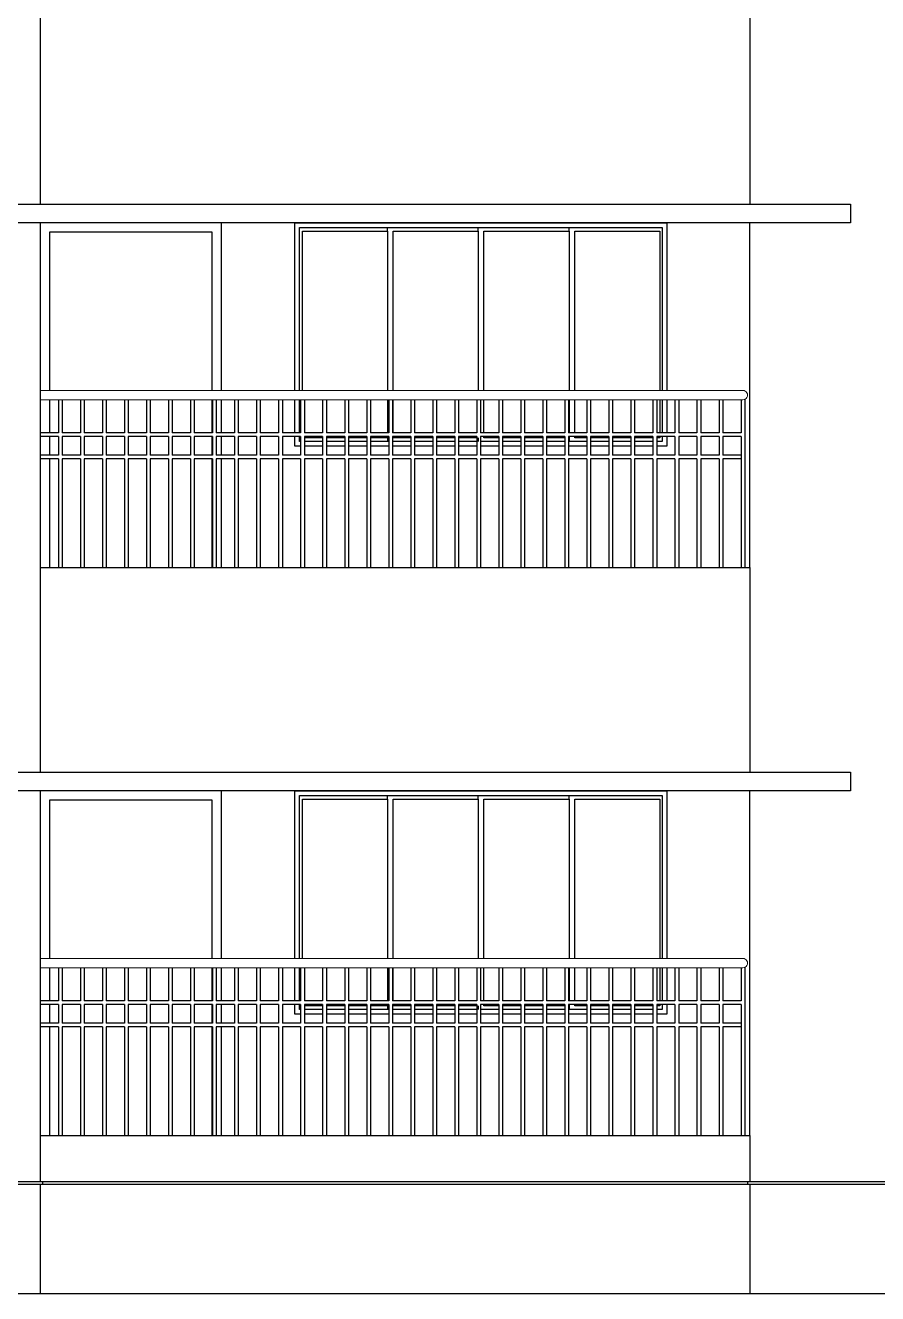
# Model space of a CAD drawing. Header units: metres. Extents: x -1441 to -394, y -133 to 518.
# Drawn here: x -1138.11 to -1133.54, y 140.12 to 146.93 of the extents above; entities that cross this region are included whole.
import ezdxf

# ---------------------------------------------------------------- set-up
doc = ezdxf.new("R2010")
doc.units = ezdxf.units.M
doc.header["$LTSCALE"] = 25.4
doc.linetypes.add('ACAD_ISO02W100', pattern=[15, 12, -3])
doc.layers.get('0').update_dxf_attribs({"linetype": 'CONTINUOUS'})
doc.layers.add('Railing', color=7, linetype='CONTINUOUS')

msp = doc.modelspace()

# ---------------------------------------------------------------- linework, layer by layer
at = {"color": 7, "linetype": 'Continuous'}
for p, q in [((-1138.0329, 148.918), (-1138.0329, 145.968)), ((-1134.2229, 147.068), (-1134.2229, 145.968)), ((-1138.0329, 145.868), (-1138.0329, 142.918)), ((-1134.2229, 144.018), (-1134.2229, 145.868)), ((-1138.0329, 144.018), (-1134.2229, 144.018)), ((-1134.2229, 144.018), (-1134.2229, 142.918)), ((-1138.0329, 142.818), (-1138.0329, 140.718)), ((-1134.2229, 140.968), (-1134.2229, 142.818)), ((-1138.0329, 140.968), (-1134.2229, 140.968)), ((-1134.2229, 140.968), (-1134.2229, 140.718)), ((-1130.4129, 140.718), (-1151.2829, 140.718)), ((-1130.4129, 140.7047), (-1142.3524, 140.7047)), ((-1138.0329, 140.7047), (-1138.0329, 140.118)), ((-1138.0196, 140.718), (-1138.0196, 140.7047)), ((-1138.0196, 140.718), (-1138.0196, 140.7047)), ((-1134.2362, 140.718), (-1134.2362, 140.7047)), ((-1134.2229, 140.7047), (-1134.2229, 140.118))]:
    msp.add_line(p, q, dxfattribs=at)
at = {"color": 38, "linetype": 'Continuous'}
for p, q in [((-1136.1689, 145.8236), (-1136.1689, 145.843)), ((-1135.6818, 145.8236), (-1135.6818, 145.843)), ((-1135.1942, 145.8236), (-1135.1942, 145.843)), ((-1136.1689, 144.7142), (-1136.1689, 144.693)), ((-1135.6818, 144.7142), (-1135.6818, 144.693)), ((-1135.1942, 144.7142), (-1135.1942, 144.693)), ((-1136.1689, 142.7736), (-1136.1689, 142.793)), ((-1135.6818, 142.7736), (-1135.6818, 142.793)), ((-1135.1942, 142.7736), (-1135.1942, 142.793)), ((-1136.1689, 141.6642), (-1136.1689, 141.643)), ((-1135.6818, 141.6642), (-1135.6818, 141.643)), ((-1135.1942, 141.6642), (-1135.1942, 141.643))]:
    msp.add_line(p, q, dxfattribs=at)
at = {"color": 8, "linetype": 'ACAD_ISO02W100', "lineweight": 9, "ltscale": 0.0003}
msp.add_line((-1142.3524, 140.718), (-1138.0329, 140.718), dxfattribs=at)
at = {"color": 7}
msp.add_line((-1152.0279, 140.118), (-1127.16, 140.118), dxfattribs=at)
at = {"color": 7, "linetype": 'Continuous'}
for points in [[(-1138.3329, 145.868), (-1138.3329, 145.968), (-1133.6842, 145.968), (-1133.6842, 145.868), (-1138.3329, 145.868)], [(-1138.3329, 142.818), (-1138.3329, 142.918), (-1133.6842, 142.918), (-1133.6842, 142.818), (-1138.3329, 142.818)]]:
    msp.add_lwpolyline(points, dxfattribs=at)
at = {"color": 8, "linetype": 'Continuous'}
for points in [[(-1137.0603, 144.968), (-1137.0603, 145.868), (-1138.0329, 145.868), (-1138.0329, 144.018)], [(-1137.1103, 144.968), (-1137.1103, 145.818), (-1137.9829, 145.818), (-1137.9829, 144.968)], [(-1137.9829, 144.918), (-1137.9829, 144.7409)], [(-1137.1103, 144.7409), (-1137.1103, 144.918)], [(-1137.0603, 144.7409), (-1137.0603, 144.918)], [(-1137.9829, 144.7209), (-1137.9829, 144.6212)], [(-1137.1103, 144.6212), (-1137.1103, 144.7209)], [(-1137.0603, 144.6212), (-1137.0603, 144.7209)], [(-1137.9829, 144.6012), (-1137.9829, 144.018)], [(-1137.1103, 144.018), (-1137.1103, 144.6012)], [(-1137.0603, 144.018), (-1137.0603, 144.6012)], [(-1137.0603, 141.918), (-1137.0603, 142.818), (-1138.0329, 142.818), (-1138.0329, 140.968)], [(-1137.1103, 141.918), (-1137.1103, 142.768), (-1137.9829, 142.768), (-1137.9829, 141.918)], [(-1137.9829, 141.868), (-1137.9829, 141.6909)], [(-1137.1103, 141.6909), (-1137.1103, 141.868)], [(-1137.0603, 141.6909), (-1137.0603, 141.868)], [(-1137.9829, 141.6709), (-1137.9829, 141.5712)], [(-1137.1103, 141.5712), (-1137.1103, 141.6709)], [(-1137.0603, 141.5712), (-1137.0603, 141.6709)], [(-1137.9829, 141.5512), (-1137.9829, 140.968)], [(-1137.1103, 140.968), (-1137.1103, 141.5512)], [(-1137.0603, 140.968), (-1137.0603, 141.5512)]]:
    msp.add_lwpolyline(points, dxfattribs=at)
at = {"color": 38, "linetype": 'Continuous'}
for points in [[(-1136.6656, 144.968), (-1136.6656, 145.868), (-1134.67, 145.868), (-1134.67, 144.968)], [(-1136.6406, 144.968), (-1136.6406, 145.843), (-1134.695, 145.843), (-1134.695, 144.968)], [(-1136.6656, 144.7409), (-1136.6656, 144.918)], [(-1136.6406, 144.7409), (-1136.6406, 144.918)], [(-1134.695, 144.918), (-1134.695, 144.7409)], [(-1134.67, 144.918), (-1134.67, 144.7409)], [(-1136.6347, 144.668), (-1136.6656, 144.668), (-1136.6656, 144.7209)], [(-1136.6347, 144.693), (-1136.6406, 144.693), (-1136.6406, 144.7209)], [(-1134.67, 144.7209), (-1134.67, 144.668), (-1134.7238, 144.668)], [(-1134.695, 144.7209), (-1134.695, 144.693), (-1134.7238, 144.693)], [(-1136.5165, 144.693), (-1136.6147, 144.693)], [(-1136.5165, 144.668), (-1136.6147, 144.668)], [(-1136.3983, 144.693), (-1136.4965, 144.693)], [(-1136.3983, 144.668), (-1136.4965, 144.668)], [(-1136.2802, 144.693), (-1136.3783, 144.693)], [(-1136.2802, 144.668), (-1136.3783, 144.668)], [(-1136.162, 144.693), (-1136.2602, 144.693)], [(-1136.162, 144.668), (-1136.2602, 144.668)], [(-1136.0438, 144.693), (-1136.142, 144.693)], [(-1136.0438, 144.668), (-1136.142, 144.668)], [(-1135.9256, 144.693), (-1136.0238, 144.693)], [(-1135.9256, 144.668), (-1136.0238, 144.668)], [(-1135.8074, 144.693), (-1135.9056, 144.693)], [(-1135.8074, 144.668), (-1135.9056, 144.668)], [(-1135.6892, 144.693), (-1135.7874, 144.693)], [(-1135.6892, 144.668), (-1135.7874, 144.668)], [(-1135.571, 144.693), (-1135.6692, 144.693)], [(-1135.571, 144.668), (-1135.6692, 144.668)], [(-1135.4529, 144.693), (-1135.551, 144.693)], [(-1135.4529, 144.668), (-1135.551, 144.668)], [(-1135.3347, 144.693), (-1135.4329, 144.693)], [(-1135.3347, 144.668), (-1135.4329, 144.668)], [(-1135.2165, 144.693), (-1135.3147, 144.693)], [(-1135.2165, 144.668), (-1135.3147, 144.668)], [(-1135.0983, 144.693), (-1135.1965, 144.693)], [(-1135.0983, 144.668), (-1135.1965, 144.668)], [(-1134.9801, 144.693), (-1135.0783, 144.693)], [(-1134.9801, 144.668), (-1135.0783, 144.668)], [(-1134.8619, 144.693), (-1134.9601, 144.693)], [(-1134.8619, 144.668), (-1134.9601, 144.668)], [(-1134.7438, 144.693), (-1134.8419, 144.693)], [(-1134.7438, 144.668), (-1134.8419, 144.668)], [(-1136.6656, 141.918), (-1136.6656, 142.818), (-1134.67, 142.818), (-1134.67, 141.918)], [(-1136.6406, 141.918), (-1136.6406, 142.793), (-1134.695, 142.793), (-1134.695, 141.918)], [(-1136.6656, 141.6909), (-1136.6656, 141.868)], [(-1136.6406, 141.6909), (-1136.6406, 141.868)], [(-1134.695, 141.868), (-1134.695, 141.6909)], [(-1134.67, 141.868), (-1134.67, 141.6909)], [(-1136.6347, 141.618), (-1136.6656, 141.618), (-1136.6656, 141.6709)], [(-1136.6347, 141.643), (-1136.6406, 141.643), (-1136.6406, 141.6709)], [(-1134.67, 141.6709), (-1134.67, 141.618), (-1134.7238, 141.618)], [(-1134.695, 141.6709), (-1134.695, 141.643), (-1134.7238, 141.643)], [(-1136.5165, 141.643), (-1136.6147, 141.643)], [(-1136.5165, 141.618), (-1136.6147, 141.618)], [(-1136.3983, 141.643), (-1136.4965, 141.643)], [(-1136.3983, 141.618), (-1136.4965, 141.618)], [(-1136.2802, 141.643), (-1136.3783, 141.643)], [(-1136.2802, 141.618), (-1136.3783, 141.618)], [(-1136.162, 141.643), (-1136.2602, 141.643)], [(-1136.162, 141.618), (-1136.2602, 141.618)], [(-1136.0438, 141.643), (-1136.142, 141.643)], [(-1136.0438, 141.618), (-1136.142, 141.618)], [(-1135.9256, 141.643), (-1136.0238, 141.643)], [(-1135.9256, 141.618), (-1136.0238, 141.618)], [(-1135.8074, 141.643), (-1135.9056, 141.643)], [(-1135.8074, 141.618), (-1135.9056, 141.618)], [(-1135.6892, 141.643), (-1135.7874, 141.643)], [(-1135.6892, 141.618), (-1135.7874, 141.618)], [(-1135.571, 141.643), (-1135.6692, 141.643)], [(-1135.571, 141.618), (-1135.6692, 141.618)], [(-1135.4529, 141.643), (-1135.551, 141.643)], [(-1135.4529, 141.618), (-1135.551, 141.618)], [(-1135.3347, 141.643), (-1135.4329, 141.643)], [(-1135.3347, 141.618), (-1135.4329, 141.618)], [(-1135.2165, 141.643), (-1135.3147, 141.643)], [(-1135.2165, 141.618), (-1135.3147, 141.618)], [(-1135.0983, 141.643), (-1135.1965, 141.643)], [(-1135.0983, 141.618), (-1135.1965, 141.618)], [(-1134.9801, 141.643), (-1135.0783, 141.643)], [(-1134.9801, 141.618), (-1135.0783, 141.618)], [(-1134.8619, 141.643), (-1134.9601, 141.643)], [(-1134.8619, 141.618), (-1134.9601, 141.618)], [(-1134.7438, 141.643), (-1134.8419, 141.643)], [(-1134.7438, 141.618), (-1134.8419, 141.618)]]:
    msp.add_lwpolyline(points, dxfattribs=at)
at = {"color": 144, "linetype": 'Continuous'}
for points in [[(-1136.6255, 144.968), (-1136.6255, 145.8236), (-1136.1689, 145.8236), (-1136.1689, 144.968)], [(-1136.1384, 144.968), (-1136.1384, 145.8236), (-1135.6818, 145.8236), (-1135.6818, 144.968)], [(-1135.6509, 144.968), (-1135.6509, 145.8236), (-1135.1942, 145.8236), (-1135.1942, 144.968)], [(-1135.1633, 144.968), (-1135.1633, 145.8236), (-1134.7066, 145.8236), (-1134.7066, 144.968)], [(-1136.1689, 144.918), (-1136.1689, 144.7409)], [(-1136.1384, 144.7409), (-1136.1384, 144.918)], [(-1135.6509, 144.7409), (-1135.6509, 144.918)], [(-1135.1942, 144.918), (-1135.1942, 144.7409)], [(-1135.1633, 144.7409), (-1135.1633, 144.918)], [(-1134.7066, 144.918), (-1134.7066, 144.7409)], [(-1136.1689, 144.7209), (-1136.1689, 144.7142), (-1136.2602, 144.7142)], [(-1136.0438, 144.7142), (-1136.1384, 144.7142), (-1136.1384, 144.7209)], [(-1135.571, 144.7142), (-1135.6509, 144.7142), (-1135.6509, 144.7209)], [(-1135.1942, 144.7209), (-1135.1942, 144.7142), (-1135.1965, 144.7142)], [(-1135.0983, 144.7142), (-1135.1633, 144.7142), (-1135.1633, 144.7209)], [(-1134.7066, 144.7209), (-1134.7066, 144.7142), (-1134.7238, 144.7142)], [(-1136.5165, 144.7142), (-1136.6147, 144.7142)], [(-1136.3983, 144.7142), (-1136.4965, 144.7142)], [(-1136.2802, 144.7142), (-1136.3783, 144.7142)], [(-1135.9256, 144.7142), (-1136.0238, 144.7142)], [(-1135.8074, 144.7142), (-1135.9056, 144.7142)], [(-1135.6892, 144.7142), (-1135.7874, 144.7142)], [(-1135.4529, 144.7142), (-1135.551, 144.7142)], [(-1135.3347, 144.7142), (-1135.4329, 144.7142)], [(-1135.2165, 144.7142), (-1135.3147, 144.7142)], [(-1134.9801, 144.7142), (-1135.0783, 144.7142)], [(-1134.8619, 144.7142), (-1134.9601, 144.7142)], [(-1134.7438, 144.7142), (-1134.8419, 144.7142)], [(-1136.6255, 141.918), (-1136.6255, 142.7736), (-1136.1689, 142.7736), (-1136.1689, 141.918)], [(-1136.1384, 141.918), (-1136.1384, 142.7736), (-1135.6818, 142.7736), (-1135.6818, 141.918)], [(-1135.6509, 141.918), (-1135.6509, 142.7736), (-1135.1942, 142.7736), (-1135.1942, 141.918)], [(-1135.1633, 141.918), (-1135.1633, 142.7736), (-1134.7066, 142.7736), (-1134.7066, 141.918)], [(-1136.1689, 141.868), (-1136.1689, 141.6909)], [(-1136.1384, 141.6909), (-1136.1384, 141.868)], [(-1135.6509, 141.6909), (-1135.6509, 141.868)], [(-1135.1942, 141.868), (-1135.1942, 141.6909)], [(-1135.1633, 141.6909), (-1135.1633, 141.868)], [(-1134.7066, 141.868), (-1134.7066, 141.6909)], [(-1136.5165, 141.6642), (-1136.6147, 141.6642)], [(-1136.3983, 141.6642), (-1136.4965, 141.6642)], [(-1136.2802, 141.6642), (-1136.3783, 141.6642)], [(-1136.1689, 141.6709), (-1136.1689, 141.6642), (-1136.2602, 141.6642)], [(-1136.0438, 141.6642), (-1136.1384, 141.6642), (-1136.1384, 141.6709)], [(-1135.9256, 141.6642), (-1136.0238, 141.6642)], [(-1135.8074, 141.6642), (-1135.9056, 141.6642)], [(-1135.6892, 141.6642), (-1135.7874, 141.6642)], [(-1135.571, 141.6642), (-1135.6509, 141.6642), (-1135.6509, 141.6709)], [(-1135.4529, 141.6642), (-1135.551, 141.6642)], [(-1135.3347, 141.6642), (-1135.4329, 141.6642)], [(-1135.2165, 141.6642), (-1135.3147, 141.6642)], [(-1135.1942, 141.6709), (-1135.1942, 141.6642), (-1135.1965, 141.6642)], [(-1135.0983, 141.6642), (-1135.1633, 141.6642), (-1135.1633, 141.6709)], [(-1134.9801, 141.6642), (-1135.0783, 141.6642)], [(-1134.8619, 141.6642), (-1134.9601, 141.6642)], [(-1134.7438, 141.6642), (-1134.8419, 141.6642)], [(-1134.7066, 141.6709), (-1134.7066, 141.6642), (-1134.7238, 141.6642)]]:
    msp.add_lwpolyline(points, dxfattribs=at)
at = {"layer": 'Railing', "color": 8, "lineweight": 13}
for p, q in [((-1134.261, 144.968), (-1138.0329, 144.968)), ((-1134.261, 144.918), (-1138.0329, 144.918)), ((-1134.261, 141.918), (-1138.0329, 141.918)), ((-1134.261, 141.868), (-1138.0329, 141.868))]:
    msp.add_line(p, q, dxfattribs=at)
at = {"layer": 'Railing', "color": 8, "linetype": 'Continuous'}
for p, q in [((-1137.9347, 144.918), (-1137.9347, 144.7409)), ((-1137.9147, 144.918), (-1137.9147, 144.7409)), ((-1137.8166, 144.918), (-1137.8166, 144.7409)), ((-1137.7966, 144.918), (-1137.7966, 144.7409)), ((-1137.6984, 144.918), (-1137.6984, 144.7409)), ((-1137.6784, 144.918), (-1137.6784, 144.7409)), ((-1137.5802, 144.918), (-1137.5802, 144.7409)), ((-1137.5602, 144.918), (-1137.5602, 144.7409)), ((-1137.462, 144.918), (-1137.462, 144.7409)), ((-1137.442, 144.918), (-1137.442, 144.7409)), ((-1137.3438, 144.918), (-1137.3438, 144.7409)), ((-1137.3238, 144.918), (-1137.3238, 144.7409)), ((-1137.2256, 144.918), (-1137.2256, 144.7409)), ((-1137.2056, 144.918), (-1137.2056, 144.7409)), ((-1137.1074, 144.918), (-1137.1074, 144.7409)), ((-1137.0874, 144.918), (-1137.0874, 144.7409)), ((-1136.9893, 144.918), (-1136.9893, 144.7409)), ((-1136.9693, 144.918), (-1136.9693, 144.7409)), ((-1136.8711, 144.918), (-1136.8711, 144.7409)), ((-1136.8511, 144.918), (-1136.8511, 144.7409)), ((-1136.7529, 144.918), (-1136.7529, 144.7409)), ((-1136.7329, 144.918), (-1136.7329, 144.7409)), ((-1136.6347, 144.918), (-1136.6347, 144.7409)), ((-1136.6147, 144.918), (-1136.6147, 144.7409)), ((-1136.5165, 144.918), (-1136.5165, 144.7409)), ((-1136.4965, 144.918), (-1136.4965, 144.7409)), ((-1136.3983, 144.918), (-1136.3983, 144.7409)), ((-1136.3783, 144.918), (-1136.3783, 144.7409)), ((-1136.2802, 144.918), (-1136.2802, 144.7409)), ((-1136.2602, 144.918), (-1136.2602, 144.7409)), ((-1136.162, 144.918), (-1136.162, 144.7409)), ((-1136.142, 144.918), (-1136.142, 144.7409)), ((-1136.0438, 144.918), (-1136.0438, 144.7409)), ((-1136.0238, 144.918), (-1136.0238, 144.7409)), ((-1135.9256, 144.918), (-1135.9256, 144.7409)), ((-1135.9056, 144.918), (-1135.9056, 144.7409)), ((-1135.8074, 144.918), (-1135.8074, 144.7409)), ((-1135.7874, 144.918), (-1135.7874, 144.7409)), ((-1135.6892, 144.918), (-1135.6892, 144.7409)), ((-1135.6692, 144.918), (-1135.6692, 144.7409)), ((-1135.571, 144.918), (-1135.571, 144.7409)), ((-1135.551, 144.918), (-1135.551, 144.7409)), ((-1135.4529, 144.918), (-1135.4529, 144.7409)), ((-1135.4329, 144.918), (-1135.4329, 144.7409)), ((-1135.3347, 144.918), (-1135.3347, 144.7409)), ((-1135.3147, 144.918), (-1135.3147, 144.7409)), ((-1135.2165, 144.918), (-1135.2165, 144.7409)), ((-1135.1965, 144.918), (-1135.1965, 144.7409)), ((-1135.0983, 144.918), (-1135.0983, 144.7409)), ((-1135.0783, 144.918), (-1135.0783, 144.7409)), ((-1134.9801, 144.918), (-1134.9801, 144.7409)), ((-1134.9601, 144.918), (-1134.9601, 144.7409)), ((-1134.8619, 144.918), (-1134.8619, 144.7409)), ((-1134.8419, 144.918), (-1134.8419, 144.7409)), ((-1134.7438, 144.918), (-1134.7438, 144.7409)), ((-1134.7238, 144.918), (-1134.7238, 144.7409)), ((-1134.6256, 144.918), (-1134.6256, 144.7409)), ((-1134.6056, 144.918), (-1134.6056, 144.7409)), ((-1134.5074, 144.918), (-1134.5074, 144.7409)), ((-1134.4874, 144.918), (-1134.4874, 144.7409)), ((-1134.3892, 144.918), (-1134.3892, 144.7409)), ((-1134.3692, 144.918), (-1134.3692, 144.7409)), ((-1134.271, 144.918), (-1134.271, 144.7409)), ((-1134.251, 144.918), (-1134.251, 144.018)), ((-1137.9347, 144.7409), (-1138.0329, 144.7409)), ((-1137.9347, 144.7209), (-1138.0329, 144.7209)), ((-1137.9347, 144.7209), (-1137.9347, 144.6212)), ((-1137.8166, 144.7409), (-1137.9147, 144.7409)), ((-1137.9147, 144.7209), (-1137.9147, 144.6212)), ((-1137.8166, 144.7209), (-1137.9147, 144.7209)), ((-1137.8166, 144.7209), (-1137.8166, 144.6212)), ((-1137.6984, 144.7409), (-1137.7966, 144.7409)), ((-1137.7966, 144.7209), (-1137.7966, 144.6212)), ((-1137.6984, 144.7209), (-1137.7966, 144.7209)), ((-1137.6984, 144.7209), (-1137.6984, 144.6212)), ((-1137.5802, 144.7409), (-1137.6784, 144.7409)), ((-1137.6784, 144.7209), (-1137.6784, 144.6212)), ((-1137.5802, 144.7209), (-1137.6784, 144.7209)), ((-1137.5802, 144.7209), (-1137.5802, 144.6212)), ((-1137.462, 144.7409), (-1137.5602, 144.7409)), ((-1137.5602, 144.7209), (-1137.5602, 144.6212)), ((-1137.462, 144.7209), (-1137.5602, 144.7209)), ((-1137.462, 144.7209), (-1137.462, 144.6212)), ((-1137.3438, 144.7409), (-1137.442, 144.7409)), ((-1137.442, 144.7209), (-1137.442, 144.6212)), ((-1137.3438, 144.7209), (-1137.442, 144.7209)), ((-1137.3438, 144.7209), (-1137.3438, 144.6212)), ((-1137.2256, 144.7409), (-1137.3238, 144.7409)), ((-1137.3238, 144.7209), (-1137.3238, 144.6212)), ((-1137.2256, 144.7209), (-1137.3238, 144.7209)), ((-1137.2256, 144.7209), (-1137.2256, 144.6212)), ((-1137.1074, 144.7409), (-1137.2056, 144.7409)), ((-1137.2056, 144.7209), (-1137.2056, 144.6212)), ((-1137.1074, 144.7209), (-1137.2056, 144.7209)), ((-1137.1074, 144.7209), (-1137.1074, 144.6212)), ((-1136.9893, 144.7409), (-1137.0874, 144.7409)), ((-1137.0874, 144.7209), (-1137.0874, 144.6212)), ((-1136.9893, 144.7209), (-1137.0874, 144.7209)), ((-1136.9893, 144.7209), (-1136.9893, 144.6212)), ((-1136.8711, 144.7409), (-1136.9693, 144.7409)), ((-1136.9693, 144.7209), (-1136.9693, 144.6212)), ((-1136.8711, 144.7209), (-1136.9693, 144.7209)), ((-1136.8711, 144.7209), (-1136.8711, 144.6212)), ((-1136.7529, 144.7409), (-1136.8511, 144.7409)), ((-1136.8511, 144.7209), (-1136.8511, 144.6212)), ((-1136.7529, 144.7209), (-1136.8511, 144.7209)), ((-1136.7529, 144.7209), (-1136.7529, 144.6212)), ((-1136.6347, 144.7409), (-1136.7329, 144.7409)), ((-1136.7329, 144.7209), (-1136.7329, 144.6212)), ((-1136.6347, 144.7209), (-1136.7329, 144.7209)), ((-1136.6347, 144.7209), (-1136.6347, 144.6212)), ((-1136.5165, 144.7409), (-1136.6147, 144.7409)), ((-1136.6147, 144.7209), (-1136.6147, 144.6212)), ((-1136.5165, 144.7209), (-1136.6147, 144.7209)), ((-1136.5165, 144.7209), (-1136.5165, 144.6212)), ((-1136.3983, 144.7409), (-1136.4965, 144.7409)), ((-1136.4965, 144.7209), (-1136.4965, 144.6212)), ((-1136.3983, 144.7209), (-1136.4965, 144.7209)), ((-1136.3983, 144.7209), (-1136.3983, 144.6212)), ((-1136.2802, 144.7409), (-1136.3783, 144.7409)), ((-1136.3783, 144.7209), (-1136.3783, 144.6212)), ((-1136.2802, 144.7209), (-1136.3783, 144.7209)), ((-1136.2802, 144.7209), (-1136.2802, 144.6212)), ((-1136.162, 144.7409), (-1136.2602, 144.7409)), ((-1136.2602, 144.7209), (-1136.2602, 144.6212)), ((-1136.162, 144.7209), (-1136.2602, 144.7209)), ((-1136.162, 144.7209), (-1136.162, 144.6212)), ((-1136.0438, 144.7409), (-1136.142, 144.7409)), ((-1136.142, 144.7209), (-1136.142, 144.6212)), ((-1136.0438, 144.7209), (-1136.142, 144.7209)), ((-1136.0438, 144.7209), (-1136.0438, 144.6212)), ((-1135.9256, 144.7409), (-1136.0238, 144.7409)), ((-1136.0238, 144.7209), (-1136.0238, 144.6212)), ((-1135.9256, 144.7209), (-1136.0238, 144.7209)), ((-1135.9256, 144.7209), (-1135.9256, 144.6212)), ((-1135.8074, 144.7409), (-1135.9056, 144.7409)), ((-1135.9056, 144.7209), (-1135.9056, 144.6212)), ((-1135.8074, 144.7209), (-1135.9056, 144.7209)), ((-1135.8074, 144.7209), (-1135.8074, 144.6212)), ((-1135.6892, 144.7409), (-1135.7874, 144.7409)), ((-1135.7874, 144.7209), (-1135.7874, 144.6212)), ((-1135.6892, 144.7209), (-1135.7874, 144.7209)), ((-1135.6892, 144.7209), (-1135.6892, 144.6212)), ((-1135.571, 144.7409), (-1135.6692, 144.7409)), ((-1135.6692, 144.7209), (-1135.6692, 144.6212)), ((-1135.571, 144.7209), (-1135.6692, 144.7209)), ((-1135.571, 144.7209), (-1135.571, 144.6212)), ((-1135.4529, 144.7409), (-1135.551, 144.7409)), ((-1135.551, 144.7209), (-1135.551, 144.6212)), ((-1135.4529, 144.7209), (-1135.551, 144.7209)), ((-1135.4529, 144.7209), (-1135.4529, 144.6212)), ((-1135.3347, 144.7409), (-1135.4329, 144.7409)), ((-1135.4329, 144.7209), (-1135.4329, 144.6212)), ((-1135.3347, 144.7209), (-1135.4329, 144.7209)), ((-1135.3347, 144.7209), (-1135.3347, 144.6212)), ((-1135.2165, 144.7409), (-1135.3147, 144.7409)), ((-1135.3147, 144.7209), (-1135.3147, 144.6212)), ((-1135.2165, 144.7209), (-1135.3147, 144.7209)), ((-1135.2165, 144.7209), (-1135.2165, 144.6212)), ((-1135.0983, 144.7409), (-1135.1965, 144.7409)), ((-1135.1965, 144.7209), (-1135.1965, 144.6212)), ((-1135.0983, 144.7209), (-1135.1965, 144.7209)), ((-1135.0983, 144.7209), (-1135.0983, 144.6212)), ((-1134.9801, 144.7409), (-1135.0783, 144.7409)), ((-1135.0783, 144.7209), (-1135.0783, 144.6212)), ((-1134.9801, 144.7209), (-1135.0783, 144.7209)), ((-1134.9801, 144.7209), (-1134.9801, 144.6212)), ((-1134.8619, 144.7409), (-1134.9601, 144.7409)), ((-1134.9601, 144.7209), (-1134.9601, 144.6212)), ((-1134.8619, 144.7209), (-1134.9601, 144.7209)), ((-1134.8619, 144.7209), (-1134.8619, 144.6212)), ((-1134.7438, 144.7409), (-1134.8419, 144.7409)), ((-1134.8419, 144.7209), (-1134.8419, 144.6212)), ((-1134.7438, 144.7209), (-1134.8419, 144.7209)), ((-1134.7438, 144.7209), (-1134.7438, 144.6212)), ((-1134.6256, 144.7409), (-1134.7238, 144.7409)), ((-1134.7238, 144.7209), (-1134.7238, 144.6212)), ((-1134.6256, 144.7209), (-1134.7238, 144.7209)), ((-1134.6256, 144.7209), (-1134.6256, 144.6212)), ((-1134.5074, 144.7409), (-1134.6056, 144.7409)), ((-1134.6056, 144.7209), (-1134.6056, 144.6212)), ((-1134.5074, 144.7209), (-1134.6056, 144.7209)), ((-1134.5074, 144.7209), (-1134.5074, 144.6212)), ((-1134.3892, 144.7409), (-1134.4874, 144.7409)), ((-1134.4874, 144.7209), (-1134.4874, 144.6212)), ((-1134.3892, 144.7209), (-1134.4874, 144.7209)), ((-1134.3892, 144.7209), (-1134.3892, 144.6212)), ((-1134.271, 144.7409), (-1134.3692, 144.7409)), ((-1134.3692, 144.7209), (-1134.3692, 144.6212)), ((-1134.271, 144.7209), (-1134.3692, 144.7209)), ((-1134.271, 144.7209), (-1134.271, 144.018)), ((-1137.9347, 144.6212), (-1138.0329, 144.6212)), ((-1137.9347, 144.6012), (-1138.0329, 144.6012)), ((-1137.9347, 144.6012), (-1137.9347, 144.018)), ((-1137.8166, 144.6212), (-1137.9147, 144.6212)), ((-1137.9147, 144.6012), (-1137.9147, 144.018)), ((-1137.8166, 144.6012), (-1137.9147, 144.6012)), ((-1137.8166, 144.6012), (-1137.8166, 144.018)), ((-1137.6984, 144.6212), (-1137.7966, 144.6212)), ((-1137.7966, 144.6012), (-1137.7966, 144.018)), ((-1137.6984, 144.6012), (-1137.7966, 144.6012)), ((-1137.6984, 144.6012), (-1137.6984, 144.018)), ((-1137.5802, 144.6212), (-1137.6784, 144.6212)), ((-1137.6784, 144.6012), (-1137.6784, 144.018)), ((-1137.5802, 144.6012), (-1137.6784, 144.6012)), ((-1137.5802, 144.6012), (-1137.5802, 144.018)), ((-1137.462, 144.6212), (-1137.5602, 144.6212)), ((-1137.5602, 144.6012), (-1137.5602, 144.018)), ((-1137.462, 144.6012), (-1137.5602, 144.6012)), ((-1137.462, 144.6012), (-1137.462, 144.018)), ((-1137.3438, 144.6212), (-1137.442, 144.6212)), ((-1137.442, 144.6012), (-1137.442, 144.018)), ((-1137.3438, 144.6012), (-1137.442, 144.6012)), ((-1137.3438, 144.6012), (-1137.3438, 144.018)), ((-1137.2256, 144.6212), (-1137.3238, 144.6212)), ((-1137.3238, 144.6012), (-1137.3238, 144.018)), ((-1137.2256, 144.6012), (-1137.3238, 144.6012)), ((-1137.2256, 144.6012), (-1137.2256, 144.018)), ((-1137.1074, 144.6212), (-1137.2056, 144.6212)), ((-1137.2056, 144.6012), (-1137.2056, 144.018)), ((-1137.1074, 144.6012), (-1137.2056, 144.6012)), ((-1137.1074, 144.6012), (-1137.1074, 144.018)), ((-1136.9893, 144.6212), (-1137.0874, 144.6212)), ((-1137.0874, 144.6012), (-1137.0874, 144.018)), ((-1136.9893, 144.6012), (-1137.0874, 144.6012)), ((-1136.9893, 144.6012), (-1136.9893, 144.018)), ((-1136.8711, 144.6212), (-1136.9693, 144.6212)), ((-1136.9693, 144.6012), (-1136.9693, 144.018)), ((-1136.8711, 144.6012), (-1136.9693, 144.6012)), ((-1136.8711, 144.6012), (-1136.8711, 144.018)), ((-1136.7529, 144.6212), (-1136.8511, 144.6212)), ((-1136.8511, 144.6012), (-1136.8511, 144.018)), ((-1136.7529, 144.6012), (-1136.8511, 144.6012)), ((-1136.7529, 144.6012), (-1136.7529, 144.018)), ((-1136.6347, 144.6212), (-1136.7329, 144.6212)), ((-1136.7329, 144.6012), (-1136.7329, 144.018)), ((-1136.6347, 144.6012), (-1136.7329, 144.6012)), ((-1136.6347, 144.6012), (-1136.6347, 144.018)), ((-1136.5165, 144.6212), (-1136.6147, 144.6212)), ((-1136.6147, 144.6012), (-1136.6147, 144.018)), ((-1136.5165, 144.6012), (-1136.6147, 144.6012)), ((-1136.5165, 144.6012), (-1136.5165, 144.018)), ((-1136.3983, 144.6212), (-1136.4965, 144.6212)), ((-1136.4965, 144.6012), (-1136.4965, 144.018)), ((-1136.3983, 144.6012), (-1136.4965, 144.6012)), ((-1136.3983, 144.6012), (-1136.3983, 144.018)), ((-1136.2802, 144.6212), (-1136.3783, 144.6212)), ((-1136.3783, 144.6012), (-1136.3783, 144.018)), ((-1136.2802, 144.6012), (-1136.3783, 144.6012)), ((-1136.2802, 144.6012), (-1136.2802, 144.018)), ((-1136.162, 144.6212), (-1136.2602, 144.6212)), ((-1136.2602, 144.6012), (-1136.2602, 144.018)), ((-1136.162, 144.6012), (-1136.2602, 144.6012)), ((-1136.162, 144.6012), (-1136.162, 144.018)), ((-1136.0438, 144.6212), (-1136.142, 144.6212)), ((-1136.142, 144.6012), (-1136.142, 144.018)), ((-1136.0438, 144.6012), (-1136.142, 144.6012)), ((-1136.0438, 144.6012), (-1136.0438, 144.018)), ((-1135.9256, 144.6212), (-1136.0238, 144.6212)), ((-1136.0238, 144.6012), (-1136.0238, 144.018)), ((-1135.9256, 144.6012), (-1136.0238, 144.6012)), ((-1135.9256, 144.6012), (-1135.9256, 144.018)), ((-1135.8074, 144.6212), (-1135.9056, 144.6212)), ((-1135.9056, 144.6012), (-1135.9056, 144.018)), ((-1135.8074, 144.6012), (-1135.9056, 144.6012)), ((-1135.8074, 144.6012), (-1135.8074, 144.018)), ((-1135.6892, 144.6212), (-1135.7874, 144.6212)), ((-1135.7874, 144.6012), (-1135.7874, 144.018)), ((-1135.6892, 144.6012), (-1135.7874, 144.6012)), ((-1135.6892, 144.6012), (-1135.6892, 144.018)), ((-1135.571, 144.6212), (-1135.6692, 144.6212)), ((-1135.6692, 144.6012), (-1135.6692, 144.018)), ((-1135.571, 144.6012), (-1135.6692, 144.6012)), ((-1135.571, 144.6012), (-1135.571, 144.018)), ((-1135.4529, 144.6212), (-1135.551, 144.6212)), ((-1135.551, 144.6012), (-1135.551, 144.018)), ((-1135.4529, 144.6012), (-1135.551, 144.6012)), ((-1135.4529, 144.6012), (-1135.4529, 144.018)), ((-1135.3347, 144.6212), (-1135.4329, 144.6212)), ((-1135.4329, 144.6012), (-1135.4329, 144.018)), ((-1135.3347, 144.6012), (-1135.4329, 144.6012)), ((-1135.3347, 144.6012), (-1135.3347, 144.018)), ((-1135.2165, 144.6212), (-1135.3147, 144.6212)), ((-1135.3147, 144.6012), (-1135.3147, 144.018)), ((-1135.2165, 144.6012), (-1135.3147, 144.6012)), ((-1135.2165, 144.6012), (-1135.2165, 144.018)), ((-1135.0983, 144.6212), (-1135.1965, 144.6212)), ((-1135.1965, 144.6012), (-1135.1965, 144.018)), ((-1135.0983, 144.6012), (-1135.1965, 144.6012)), ((-1135.0983, 144.6012), (-1135.0983, 144.018)), ((-1134.9801, 144.6212), (-1135.0783, 144.6212)), ((-1135.0783, 144.6012), (-1135.0783, 144.018)), ((-1134.9801, 144.6012), (-1135.0783, 144.6012)), ((-1134.9801, 144.6012), (-1134.9801, 144.018)), ((-1134.8619, 144.6212), (-1134.9601, 144.6212)), ((-1134.9601, 144.6012), (-1134.9601, 144.018)), ((-1134.8619, 144.6012), (-1134.9601, 144.6012)), ((-1134.8619, 144.6012), (-1134.8619, 144.018)), ((-1134.7438, 144.6212), (-1134.8419, 144.6212)), ((-1134.8419, 144.6012), (-1134.8419, 144.018)), ((-1134.7438, 144.6012), (-1134.8419, 144.6012)), ((-1134.7438, 144.6012), (-1134.7438, 144.018)), ((-1134.6256, 144.6212), (-1134.7238, 144.6212)), ((-1134.7238, 144.6012), (-1134.7238, 144.018)), ((-1134.6256, 144.6012), (-1134.7238, 144.6012)), ((-1134.6256, 144.6012), (-1134.6256, 144.018)), ((-1134.5074, 144.6212), (-1134.6056, 144.6212)), ((-1134.6056, 144.6012), (-1134.6056, 144.018)), ((-1134.5074, 144.6012), (-1134.6056, 144.6012)), ((-1134.5074, 144.6012), (-1134.5074, 144.018)), ((-1134.3892, 144.6212), (-1134.4874, 144.6212)), ((-1134.4874, 144.6012), (-1134.4874, 144.018)), ((-1134.3892, 144.6012), (-1134.4874, 144.6012)), ((-1134.3892, 144.6012), (-1134.3892, 144.018)), ((-1134.271, 144.6212), (-1134.3692, 144.6212)), ((-1134.3692, 144.6012), (-1134.3692, 144.018)), ((-1134.271, 144.6012), (-1134.3692, 144.6012)), ((-1137.9347, 141.868), (-1137.9347, 141.6909)), ((-1137.9147, 141.868), (-1137.9147, 141.6909)), ((-1137.8166, 141.868), (-1137.8166, 141.6909)), ((-1137.7966, 141.868), (-1137.7966, 141.6909)), ((-1137.6984, 141.868), (-1137.6984, 141.6909)), ((-1137.6784, 141.868), (-1137.6784, 141.6909)), ((-1137.5802, 141.868), (-1137.5802, 141.6909)), ((-1137.5602, 141.868), (-1137.5602, 141.6909)), ((-1137.462, 141.868), (-1137.462, 141.6909)), ((-1137.442, 141.868), (-1137.442, 141.6909)), ((-1137.3438, 141.868), (-1137.3438, 141.6909)), ((-1137.3238, 141.868), (-1137.3238, 141.6909)), ((-1137.2256, 141.868), (-1137.2256, 141.6909)), ((-1137.2056, 141.868), (-1137.2056, 141.6909)), ((-1137.1074, 141.868), (-1137.1074, 141.6909)), ((-1137.0874, 141.868), (-1137.0874, 141.6909)), ((-1136.9893, 141.868), (-1136.9893, 141.6909)), ((-1136.9693, 141.868), (-1136.9693, 141.6909)), ((-1136.8711, 141.868), (-1136.8711, 141.6909)), ((-1136.8511, 141.868), (-1136.8511, 141.6909)), ((-1136.7529, 141.868), (-1136.7529, 141.6909)), ((-1136.7329, 141.868), (-1136.7329, 141.6909)), ((-1136.6347, 141.868), (-1136.6347, 141.6909)), ((-1136.6147, 141.868), (-1136.6147, 141.6909)), ((-1136.5165, 141.868), (-1136.5165, 141.6909)), ((-1136.4965, 141.868), (-1136.4965, 141.6909)), ((-1136.3983, 141.868), (-1136.3983, 141.6909)), ((-1136.3783, 141.868), (-1136.3783, 141.6909)), ((-1136.2802, 141.868), (-1136.2802, 141.6909)), ((-1136.2602, 141.868), (-1136.2602, 141.6909)), ((-1136.162, 141.868), (-1136.162, 141.6909)), ((-1136.142, 141.868), (-1136.142, 141.6909)), ((-1136.0438, 141.868), (-1136.0438, 141.6909)), ((-1136.0238, 141.868), (-1136.0238, 141.6909)), ((-1135.9256, 141.868), (-1135.9256, 141.6909)), ((-1135.9056, 141.868), (-1135.9056, 141.6909)), ((-1135.8074, 141.868), (-1135.8074, 141.6909)), ((-1135.7874, 141.868), (-1135.7874, 141.6909)), ((-1135.6892, 141.868), (-1135.6892, 141.6909)), ((-1135.6692, 141.868), (-1135.6692, 141.6909)), ((-1135.571, 141.868), (-1135.571, 141.6909)), ((-1135.551, 141.868), (-1135.551, 141.6909)), ((-1135.4529, 141.868), (-1135.4529, 141.6909)), ((-1135.4329, 141.868), (-1135.4329, 141.6909)), ((-1135.3347, 141.868), (-1135.3347, 141.6909)), ((-1135.3147, 141.868), (-1135.3147, 141.6909)), ((-1135.2165, 141.868), (-1135.2165, 141.6909)), ((-1135.1965, 141.868), (-1135.1965, 141.6909)), ((-1135.0983, 141.868), (-1135.0983, 141.6909)), ((-1135.0783, 141.868), (-1135.0783, 141.6909)), ((-1134.9801, 141.868), (-1134.9801, 141.6909)), ((-1134.9601, 141.868), (-1134.9601, 141.6909)), ((-1134.8619, 141.868), (-1134.8619, 141.6909)), ((-1134.8419, 141.868), (-1134.8419, 141.6909)), ((-1134.7438, 141.868), (-1134.7438, 141.6909)), ((-1134.7238, 141.868), (-1134.7238, 141.6909)), ((-1134.6256, 141.868), (-1134.6256, 141.6909)), ((-1134.6056, 141.868), (-1134.6056, 141.6909)), ((-1134.5074, 141.868), (-1134.5074, 141.6909)), ((-1134.4874, 141.868), (-1134.4874, 141.6909)), ((-1134.3892, 141.868), (-1134.3892, 141.6909)), ((-1134.3692, 141.868), (-1134.3692, 141.6909)), ((-1134.271, 141.868), (-1134.271, 141.6909)), ((-1134.251, 141.868), (-1134.251, 140.968)), ((-1137.9347, 141.6909), (-1138.0329, 141.6909)), ((-1137.9347, 141.6709), (-1138.0329, 141.6709)), ((-1137.9347, 141.6709), (-1137.9347, 141.5712)), ((-1137.8166, 141.6909), (-1137.9147, 141.6909)), ((-1137.9147, 141.6709), (-1137.9147, 141.5712)), ((-1137.8166, 141.6709), (-1137.9147, 141.6709)), ((-1137.8166, 141.6709), (-1137.8166, 141.5712)), ((-1137.6984, 141.6909), (-1137.7966, 141.6909)), ((-1137.7966, 141.6709), (-1137.7966, 141.5712)), ((-1137.6984, 141.6709), (-1137.7966, 141.6709)), ((-1137.6984, 141.6709), (-1137.6984, 141.5712)), ((-1137.5802, 141.6909), (-1137.6784, 141.6909)), ((-1137.6784, 141.6709), (-1137.6784, 141.5712)), ((-1137.5802, 141.6709), (-1137.6784, 141.6709)), ((-1137.5802, 141.6709), (-1137.5802, 141.5712)), ((-1137.462, 141.6909), (-1137.5602, 141.6909)), ((-1137.5602, 141.6709), (-1137.5602, 141.5712)), ((-1137.462, 141.6709), (-1137.5602, 141.6709)), ((-1137.462, 141.6709), (-1137.462, 141.5712)), ((-1137.3438, 141.6909), (-1137.442, 141.6909)), ((-1137.442, 141.6709), (-1137.442, 141.5712)), ((-1137.3438, 141.6709), (-1137.442, 141.6709)), ((-1137.3438, 141.6709), (-1137.3438, 141.5712)), ((-1137.2256, 141.6909), (-1137.3238, 141.6909)), ((-1137.3238, 141.6709), (-1137.3238, 141.5712)), ((-1137.2256, 141.6709), (-1137.3238, 141.6709)), ((-1137.2256, 141.6709), (-1137.2256, 141.5712)), ((-1137.1074, 141.6909), (-1137.2056, 141.6909)), ((-1137.2056, 141.6709), (-1137.2056, 141.5712)), ((-1137.1074, 141.6709), (-1137.2056, 141.6709)), ((-1137.1074, 141.6709), (-1137.1074, 141.5712)), ((-1136.9893, 141.6909), (-1137.0874, 141.6909)), ((-1137.0874, 141.6709), (-1137.0874, 141.5712)), ((-1136.9893, 141.6709), (-1137.0874, 141.6709)), ((-1136.9893, 141.6709), (-1136.9893, 141.5712)), ((-1136.8711, 141.6909), (-1136.9693, 141.6909)), ((-1136.9693, 141.6709), (-1136.9693, 141.5712)), ((-1136.8711, 141.6709), (-1136.9693, 141.6709)), ((-1136.8711, 141.6709), (-1136.8711, 141.5712)), ((-1136.7529, 141.6909), (-1136.8511, 141.6909)), ((-1136.8511, 141.6709), (-1136.8511, 141.5712)), ((-1136.7529, 141.6709), (-1136.8511, 141.6709)), ((-1136.7529, 141.6709), (-1136.7529, 141.5712)), ((-1136.6347, 141.6909), (-1136.7329, 141.6909)), ((-1136.7329, 141.6709), (-1136.7329, 141.5712)), ((-1136.6347, 141.6709), (-1136.7329, 141.6709)), ((-1136.6347, 141.6709), (-1136.6347, 141.5712)), ((-1136.5165, 141.6909), (-1136.6147, 141.6909)), ((-1136.6147, 141.6709), (-1136.6147, 141.5712)), ((-1136.5165, 141.6709), (-1136.6147, 141.6709)), ((-1136.5165, 141.6709), (-1136.5165, 141.5712)), ((-1136.3983, 141.6909), (-1136.4965, 141.6909)), ((-1136.4965, 141.6709), (-1136.4965, 141.5712)), ((-1136.3983, 141.6709), (-1136.4965, 141.6709)), ((-1136.3983, 141.6709), (-1136.3983, 141.5712)), ((-1136.2802, 141.6909), (-1136.3783, 141.6909)), ((-1136.3783, 141.6709), (-1136.3783, 141.5712)), ((-1136.2802, 141.6709), (-1136.3783, 141.6709)), ((-1136.2802, 141.6709), (-1136.2802, 141.5712)), ((-1136.162, 141.6909), (-1136.2602, 141.6909)), ((-1136.2602, 141.6709), (-1136.2602, 141.5712)), ((-1136.162, 141.6709), (-1136.2602, 141.6709)), ((-1136.162, 141.6709), (-1136.162, 141.5712)), ((-1136.0438, 141.6909), (-1136.142, 141.6909)), ((-1136.142, 141.6709), (-1136.142, 141.5712)), ((-1136.0438, 141.6709), (-1136.142, 141.6709)), ((-1136.0438, 141.6709), (-1136.0438, 141.5712)), ((-1135.9256, 141.6909), (-1136.0238, 141.6909)), ((-1136.0238, 141.6709), (-1136.0238, 141.5712)), ((-1135.9256, 141.6709), (-1136.0238, 141.6709)), ((-1135.9256, 141.6709), (-1135.9256, 141.5712)), ((-1135.8074, 141.6909), (-1135.9056, 141.6909)), ((-1135.9056, 141.6709), (-1135.9056, 141.5712)), ((-1135.8074, 141.6709), (-1135.9056, 141.6709)), ((-1135.8074, 141.6709), (-1135.8074, 141.5712)), ((-1135.6892, 141.6909), (-1135.7874, 141.6909)), ((-1135.7874, 141.6709), (-1135.7874, 141.5712)), ((-1135.6892, 141.6709), (-1135.7874, 141.6709)), ((-1135.6892, 141.6709), (-1135.6892, 141.5712)), ((-1135.571, 141.6909), (-1135.6692, 141.6909)), ((-1135.6692, 141.6709), (-1135.6692, 141.5712)), ((-1135.571, 141.6709), (-1135.6692, 141.6709)), ((-1135.571, 141.6709), (-1135.571, 141.5712)), ((-1135.4529, 141.6909), (-1135.551, 141.6909)), ((-1135.551, 141.6709), (-1135.551, 141.5712)), ((-1135.4529, 141.6709), (-1135.551, 141.6709)), ((-1135.4529, 141.6709), (-1135.4529, 141.5712)), ((-1135.3347, 141.6909), (-1135.4329, 141.6909)), ((-1135.4329, 141.6709), (-1135.4329, 141.5712)), ((-1135.3347, 141.6709), (-1135.4329, 141.6709)), ((-1135.3347, 141.6709), (-1135.3347, 141.5712)), ((-1135.2165, 141.6909), (-1135.3147, 141.6909)), ((-1135.3147, 141.6709), (-1135.3147, 141.5712)), ((-1135.2165, 141.6709), (-1135.3147, 141.6709)), ((-1135.2165, 141.6709), (-1135.2165, 141.5712)), ((-1135.0983, 141.6909), (-1135.1965, 141.6909)), ((-1135.1965, 141.6709), (-1135.1965, 141.5712)), ((-1135.0983, 141.6709), (-1135.1965, 141.6709)), ((-1135.0983, 141.6709), (-1135.0983, 141.5712)), ((-1134.9801, 141.6909), (-1135.0783, 141.6909)), ((-1135.0783, 141.6709), (-1135.0783, 141.5712)), ((-1134.9801, 141.6709), (-1135.0783, 141.6709)), ((-1134.9801, 141.6709), (-1134.9801, 141.5712)), ((-1134.8619, 141.6909), (-1134.9601, 141.6909)), ((-1134.9601, 141.6709), (-1134.9601, 141.5712)), ((-1134.8619, 141.6709), (-1134.9601, 141.6709)), ((-1134.8619, 141.6709), (-1134.8619, 141.5712)), ((-1134.7438, 141.6909), (-1134.8419, 141.6909)), ((-1134.8419, 141.6709), (-1134.8419, 141.5712)), ((-1134.7438, 141.6709), (-1134.8419, 141.6709)), ((-1134.7438, 141.6709), (-1134.7438, 141.5712)), ((-1134.6256, 141.6909), (-1134.7238, 141.6909)), ((-1134.7238, 141.6709), (-1134.7238, 141.5712)), ((-1134.6256, 141.6709), (-1134.7238, 141.6709)), ((-1134.6256, 141.6709), (-1134.6256, 141.5712)), ((-1134.5074, 141.6909), (-1134.6056, 141.6909)), ((-1134.6056, 141.6709), (-1134.6056, 141.5712)), ((-1134.5074, 141.6709), (-1134.6056, 141.6709)), ((-1134.5074, 141.6709), (-1134.5074, 141.5712)), ((-1134.3892, 141.6909), (-1134.4874, 141.6909)), ((-1134.4874, 141.6709), (-1134.4874, 141.5712)), ((-1134.3892, 141.6709), (-1134.4874, 141.6709)), ((-1134.3892, 141.6709), (-1134.3892, 141.5712)), ((-1134.271, 141.6909), (-1134.3692, 141.6909)), ((-1134.3692, 141.6709), (-1134.3692, 141.5712)), ((-1134.271, 141.6709), (-1134.3692, 141.6709)), ((-1134.271, 141.6709), (-1134.271, 140.968)), ((-1137.9347, 141.5712), (-1138.0329, 141.5712)), ((-1137.9347, 141.5512), (-1138.0329, 141.5512)), ((-1137.9347, 141.5512), (-1137.9347, 140.968)), ((-1137.8166, 141.5712), (-1137.9147, 141.5712)), ((-1137.9147, 141.5512), (-1137.9147, 140.968)), ((-1137.8166, 141.5512), (-1137.9147, 141.5512)), ((-1137.8166, 141.5512), (-1137.8166, 140.968)), ((-1137.6984, 141.5712), (-1137.7966, 141.5712)), ((-1137.7966, 141.5512), (-1137.7966, 140.968)), ((-1137.6984, 141.5512), (-1137.7966, 141.5512)), ((-1137.6984, 141.5512), (-1137.6984, 140.968)), ((-1137.5802, 141.5712), (-1137.6784, 141.5712)), ((-1137.6784, 141.5512), (-1137.6784, 140.968)), ((-1137.5802, 141.5512), (-1137.6784, 141.5512)), ((-1137.5802, 141.5512), (-1137.5802, 140.968)), ((-1137.462, 141.5712), (-1137.5602, 141.5712)), ((-1137.5602, 141.5512), (-1137.5602, 140.968)), ((-1137.462, 141.5512), (-1137.5602, 141.5512)), ((-1137.462, 141.5512), (-1137.462, 140.968)), ((-1137.3438, 141.5712), (-1137.442, 141.5712)), ((-1137.442, 141.5512), (-1137.442, 140.968)), ((-1137.3438, 141.5512), (-1137.442, 141.5512)), ((-1137.3438, 141.5512), (-1137.3438, 140.968)), ((-1137.2256, 141.5712), (-1137.3238, 141.5712)), ((-1137.3238, 141.5512), (-1137.3238, 140.968)), ((-1137.2256, 141.5512), (-1137.3238, 141.5512)), ((-1137.2256, 141.5512), (-1137.2256, 140.968)), ((-1137.1074, 141.5712), (-1137.2056, 141.5712)), ((-1137.2056, 141.5512), (-1137.2056, 140.968)), ((-1137.1074, 141.5512), (-1137.2056, 141.5512)), ((-1137.1074, 141.5512), (-1137.1074, 140.968)), ((-1136.9893, 141.5712), (-1137.0874, 141.5712)), ((-1137.0874, 141.5512), (-1137.0874, 140.968)), ((-1136.9893, 141.5512), (-1137.0874, 141.5512)), ((-1136.9893, 141.5512), (-1136.9893, 140.968)), ((-1136.8711, 141.5712), (-1136.9693, 141.5712)), ((-1136.9693, 141.5512), (-1136.9693, 140.968)), ((-1136.8711, 141.5512), (-1136.9693, 141.5512)), ((-1136.8711, 141.5512), (-1136.8711, 140.968)), ((-1136.7529, 141.5712), (-1136.8511, 141.5712)), ((-1136.8511, 141.5512), (-1136.8511, 140.968)), ((-1136.7529, 141.5512), (-1136.8511, 141.5512)), ((-1136.7529, 141.5512), (-1136.7529, 140.968)), ((-1136.6347, 141.5712), (-1136.7329, 141.5712)), ((-1136.7329, 141.5512), (-1136.7329, 140.968)), ((-1136.6347, 141.5512), (-1136.7329, 141.5512)), ((-1136.6347, 141.5512), (-1136.6347, 140.968)), ((-1136.5165, 141.5712), (-1136.6147, 141.5712)), ((-1136.6147, 141.5512), (-1136.6147, 140.968)), ((-1136.5165, 141.5512), (-1136.6147, 141.5512)), ((-1136.5165, 141.5512), (-1136.5165, 140.968)), ((-1136.3983, 141.5712), (-1136.4965, 141.5712)), ((-1136.4965, 141.5512), (-1136.4965, 140.968)), ((-1136.3983, 141.5512), (-1136.4965, 141.5512)), ((-1136.3983, 141.5512), (-1136.3983, 140.968)), ((-1136.2802, 141.5712), (-1136.3783, 141.5712)), ((-1136.3783, 141.5512), (-1136.3783, 140.968)), ((-1136.2802, 141.5512), (-1136.3783, 141.5512)), ((-1136.2802, 141.5512), (-1136.2802, 140.968)), ((-1136.162, 141.5712), (-1136.2602, 141.5712)), ((-1136.2602, 141.5512), (-1136.2602, 140.968)), ((-1136.162, 141.5512), (-1136.2602, 141.5512)), ((-1136.162, 141.5512), (-1136.162, 140.968)), ((-1136.0438, 141.5712), (-1136.142, 141.5712)), ((-1136.142, 141.5512), (-1136.142, 140.968)), ((-1136.0438, 141.5512), (-1136.142, 141.5512)), ((-1136.0438, 141.5512), (-1136.0438, 140.968)), ((-1135.9256, 141.5712), (-1136.0238, 141.5712)), ((-1136.0238, 141.5512), (-1136.0238, 140.968)), ((-1135.9256, 141.5512), (-1136.0238, 141.5512)), ((-1135.9256, 141.5512), (-1135.9256, 140.968)), ((-1135.8074, 141.5712), (-1135.9056, 141.5712)), ((-1135.9056, 141.5512), (-1135.9056, 140.968)), ((-1135.8074, 141.5512), (-1135.9056, 141.5512)), ((-1135.8074, 141.5512), (-1135.8074, 140.968)), ((-1135.6892, 141.5712), (-1135.7874, 141.5712)), ((-1135.7874, 141.5512), (-1135.7874, 140.968)), ((-1135.6892, 141.5512), (-1135.7874, 141.5512)), ((-1135.6892, 141.5512), (-1135.6892, 140.968)), ((-1135.571, 141.5712), (-1135.6692, 141.5712)), ((-1135.6692, 141.5512), (-1135.6692, 140.968)), ((-1135.571, 141.5512), (-1135.6692, 141.5512)), ((-1135.571, 141.5512), (-1135.571, 140.968)), ((-1135.4529, 141.5712), (-1135.551, 141.5712)), ((-1135.551, 141.5512), (-1135.551, 140.968)), ((-1135.4529, 141.5512), (-1135.551, 141.5512)), ((-1135.4529, 141.5512), (-1135.4529, 140.968)), ((-1135.3347, 141.5712), (-1135.4329, 141.5712)), ((-1135.4329, 141.5512), (-1135.4329, 140.968)), ((-1135.3347, 141.5512), (-1135.4329, 141.5512)), ((-1135.3347, 141.5512), (-1135.3347, 140.968)), ((-1135.2165, 141.5712), (-1135.3147, 141.5712)), ((-1135.3147, 141.5512), (-1135.3147, 140.968)), ((-1135.2165, 141.5512), (-1135.3147, 141.5512)), ((-1135.2165, 141.5512), (-1135.2165, 140.968)), ((-1135.0983, 141.5712), (-1135.1965, 141.5712)), ((-1135.1965, 141.5512), (-1135.1965, 140.968)), ((-1135.0983, 141.5512), (-1135.1965, 141.5512)), ((-1135.0983, 141.5512), (-1135.0983, 140.968)), ((-1134.9801, 141.5712), (-1135.0783, 141.5712)), ((-1135.0783, 141.5512), (-1135.0783, 140.968)), ((-1134.9801, 141.5512), (-1135.0783, 141.5512)), ((-1134.9801, 141.5512), (-1134.9801, 140.968)), ((-1134.8619, 141.5712), (-1134.9601, 141.5712)), ((-1134.9601, 141.5512), (-1134.9601, 140.968)), ((-1134.8619, 141.5512), (-1134.9601, 141.5512)), ((-1134.8619, 141.5512), (-1134.8619, 140.968)), ((-1134.7438, 141.5712), (-1134.8419, 141.5712)), ((-1134.8419, 141.5512), (-1134.8419, 140.968)), ((-1134.7438, 141.5512), (-1134.8419, 141.5512)), ((-1134.7438, 141.5512), (-1134.7438, 140.968)), ((-1134.6256, 141.5712), (-1134.7238, 141.5712)), ((-1134.7238, 141.5512), (-1134.7238, 140.968)), ((-1134.6256, 141.5512), (-1134.7238, 141.5512)), ((-1134.6256, 141.5512), (-1134.6256, 140.968)), ((-1134.5074, 141.5712), (-1134.6056, 141.5712)), ((-1134.6056, 141.5512), (-1134.6056, 140.968)), ((-1134.5074, 141.5512), (-1134.6056, 141.5512)), ((-1134.5074, 141.5512), (-1134.5074, 140.968)), ((-1134.3892, 141.5712), (-1134.4874, 141.5712)), ((-1134.4874, 141.5512), (-1134.4874, 140.968)), ((-1134.3892, 141.5512), (-1134.4874, 141.5512)), ((-1134.3892, 141.5512), (-1134.3892, 140.968)), ((-1134.271, 141.5712), (-1134.3692, 141.5712)), ((-1134.3692, 141.5512), (-1134.3692, 140.968)), ((-1134.271, 141.5512), (-1134.3692, 141.5512))]:
    msp.add_line(p, q, dxfattribs=at)
at = {"layer": 'Railing', "color": 8, "lineweight": 13}
for centre in [(-1134.261, 144.943), (-1134.261, 141.893)]:
    msp.add_arc(centre, 0.025, 269.9768, 90.0232, dxfattribs=at)

doc.saveas('drawing.dxf')
